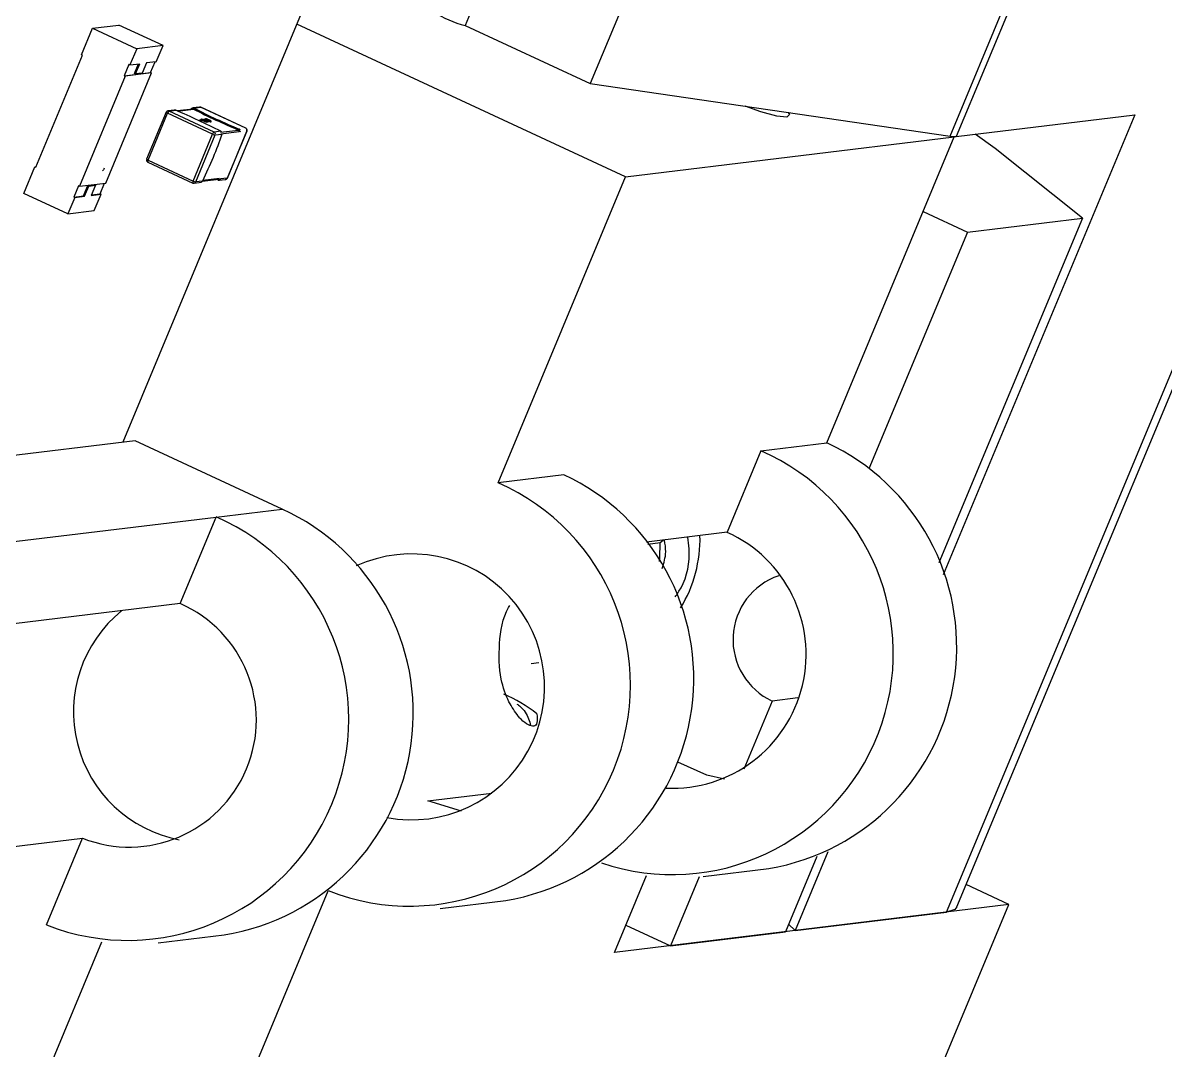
# Model space of a CAD drawing. Header units: millimetres. Extents: x -294 to 2792, y 5 to 1659.
# Drawn here: x 394.951 to 396.996, y 556.957 to 558.796 of the extents above; entities that cross this region are included whole.
import ezdxf

# ---------------------------------------------------------------- set-up
doc = ezdxf.new("R2010")
doc.units = ezdxf.units.MM
doc.layers.get('0').update_dxf_attribs({"lineweight": 18})

msp = doc.modelspace()

# ---------------------------------------------------------------- linework, layer by layer
at = {"color": 7, "linetype": 'Continuous', "lineweight": 25}
for p, q in [((396.6045, 557.2038), (397.4404, 559.2114)), ((396.623, 557.213), (397.4589, 559.2206)), ((395.6093, 559.1965), (395.1299, 558.045)), ((396.8314, 559.0948), (396.6221, 558.5921)), ((395.8319, 559.0045), (395.743, 558.7911)), ((396.6108, 558.5927), (396.7628, 558.9578)), ((396.0557, 558.9006), (395.9668, 558.6871)), ((396.0296, 558.52), (395.4414, 558.7933)), ((395.0563, 558.7387), (395.076, 558.7862)), ((395.076, 558.7862), (395.1231, 558.7919)), ((395.076, 558.7862), (395.155, 558.7495)), ((395.202, 558.7552), (395.1231, 558.7919)), ((395.743, 558.7911), (395.9668, 558.6871)), ((395.202, 558.7552), (395.155, 558.7495)), ((395.1899, 558.726), (395.202, 558.7552)), ((394.9744, 558.5372), (395.058, 558.7379)), ((395.058, 558.7379), (395.0563, 558.7387)), ((395.155, 558.7495), (395.1428, 558.7203)), ((395.141, 558.7211), (395.1327, 558.7011)), ((395.1428, 558.7203), (395.141, 558.7211)), ((395.1428, 558.7203), (395.1605, 558.7225)), ((395.1511, 558.705), (395.1582, 558.7222)), ((395.1529, 558.7042), (395.1605, 558.7225)), ((395.1722, 558.7239), (395.1646, 558.7056)), ((395.1899, 558.726), (395.1722, 558.7239)), ((395.1798, 558.7068), (395.1877, 558.7258)), ((395.1344, 558.7002), (395.0524, 558.5031)), ((395.0994, 558.5089), (395.1815, 558.706)), ((395.1327, 558.7011), (395.1798, 558.7068)), ((395.1327, 558.7011), (395.1344, 558.7002)), ((395.1815, 558.706), (395.1344, 558.7002)), ((395.1529, 558.7042), (395.1511, 558.705)), ((395.1646, 558.7056), (395.1529, 558.7042)), ((395.1815, 558.706), (395.1798, 558.7068)), ((395.9668, 558.6871), (396.6108, 558.5927)), ((395.2076, 558.6356), (395.1727, 558.5517)), ((395.1752, 558.55), (395.2102, 558.6339)), ((395.2908, 558.5965), (395.2102, 558.6339)), ((395.2227, 558.6395), (395.2109, 558.638)), ((395.2129, 558.6377), (395.2248, 558.6392)), ((395.2935, 558.6003), (395.2129, 558.6377)), ((395.2557, 558.6415), (395.2275, 558.6381)), ((395.228, 558.6378), (395.2566, 558.6413)), ((395.2553, 558.6414), (395.255, 558.6422)), ((395.2673, 558.6449), (395.2555, 558.6435)), ((395.2574, 558.6431), (395.2693, 558.6446)), ((395.35, 558.6071), (395.2693, 558.6446)), ((395.2693, 558.6446), (395.2695, 558.6446)), ((395.3502, 558.6071), (395.2695, 558.6446)), ((396.2497, 558.6456), (396.2492, 558.6445)), ((396.9417, 558.631), (396.5988, 557.8074)), ((396.6221, 558.5921), (396.9417, 558.631)), ((395.2681, 558.6223), (395.268, 558.6221)), ((395.272, 558.6205), (395.268, 558.6221)), ((395.2681, 558.6223), (395.2721, 558.6206)), ((395.2682, 558.6223), (395.2681, 558.6223)), ((395.2693, 558.6218), (395.2682, 558.6223)), ((395.269, 558.6224), (395.2689, 558.6222)), ((395.2698, 558.6217), (395.2689, 558.6222)), ((395.269, 558.6224), (395.2698, 558.6219)), ((395.2692, 558.6224), (395.269, 558.6224)), ((395.2723, 558.6207), (395.2692, 558.6224)), ((395.2698, 558.6219), (395.2693, 558.6218)), ((395.2699, 558.6225), (395.2698, 558.6223)), ((395.2698, 558.622), (395.2699, 558.6222)), ((395.2702, 558.6217), (395.2698, 558.6217)), ((395.2698, 558.6217), (395.2715, 558.621)), ((395.2702, 558.6225), (395.2699, 558.6225)), ((395.2701, 558.6215), (395.2702, 558.6217)), ((395.2738, 558.6208), (395.2702, 558.6225)), ((395.2702, 558.6221), (395.2704, 558.6221)), ((395.2715, 558.621), (395.2702, 558.6217)), ((395.2703, 558.6221), (395.2703, 558.6223)), ((395.2703, 558.6223), (395.2705, 558.6223)), ((395.2712, 558.6216), (395.2703, 558.6221)), ((395.2705, 558.6225), (395.2704, 558.6223)), ((395.2708, 558.6221), (395.2704, 558.6223)), ((395.2704, 558.6221), (395.2705, 558.6223)), ((395.2704, 558.6221), (395.2731, 558.6208)), ((395.2711, 558.6226), (395.2705, 558.6225)), ((395.2705, 558.6225), (395.2709, 558.6223)), ((395.2705, 558.6223), (395.2732, 558.621)), ((395.2708, 558.6232), (395.2707, 558.6231)), ((395.2709, 558.6232), (395.2708, 558.6232)), ((395.2709, 558.6223), (395.2708, 558.6221)), ((395.2713, 558.6222), (395.2708, 558.6221)), ((395.2713, 558.6231), (395.2709, 558.6232)), ((395.2709, 558.6223), (395.2714, 558.6224)), ((395.2711, 558.6215), (395.271, 558.6214)), ((395.2712, 558.6229), (395.2711, 558.6229)), ((395.2747, 558.6209), (395.2711, 558.6226)), ((395.2714, 558.6229), (395.2712, 558.6231)), ((395.2712, 558.6231), (395.2713, 558.6231)), ((395.2713, 558.6231), (395.2712, 558.6229)), ((395.2713, 558.6228), (395.2712, 558.6226)), ((395.2737, 558.6212), (395.2712, 558.6226)), ((395.2723, 558.6211), (395.2712, 558.6216)), ((395.2713, 558.6228), (395.2738, 558.6214)), ((395.2713, 558.6222), (395.2714, 558.6224)), ((395.2725, 558.6216), (395.2713, 558.6222)), ((395.2718, 558.6227), (395.2714, 558.6229)), ((395.2714, 558.6224), (395.2726, 558.6218)), ((395.2714, 558.6208), (395.2715, 558.621)), ((395.2714, 558.6208), (395.2716, 558.6207)), ((395.2715, 558.621), (395.2717, 558.6209)), ((395.2717, 558.6209), (395.2715, 558.621)), ((395.2747, 558.6215), (395.2718, 558.6227)), ((395.2723, 558.6222), (395.272, 558.6223)), ((395.2721, 558.6218), (395.272, 558.6216)), ((395.2725, 558.6214), (395.272, 558.6216)), ((395.2721, 558.6206), (395.272, 558.6205)), ((395.2722, 558.6205), (395.272, 558.6205)), ((395.2721, 558.6225), (395.2724, 558.6224)), ((395.2721, 558.6225), (395.2723, 558.6224)), ((395.2721, 558.6218), (395.2725, 558.6216)), ((395.2726, 558.6218), (395.2721, 558.6218)), ((395.2721, 558.6206), (395.2723, 558.6207)), ((395.2722, 558.6205), (395.2723, 558.6207)), ((395.274, 558.6214), (395.2723, 558.6224)), ((395.2724, 558.6224), (395.2723, 558.6222)), ((395.2744, 558.6213), (395.2723, 558.6222)), ((395.2723, 558.6209), (395.273, 558.6208)), ((395.2725, 558.6228), (395.2724, 558.6227)), ((395.2725, 558.6228), (395.2724, 558.6226)), ((395.2724, 558.6227), (395.2729, 558.6224)), ((395.2724, 558.6224), (395.2745, 558.6215)), ((395.2729, 558.6227), (395.2725, 558.6228)), ((395.2725, 558.6216), (395.273, 558.6216)), ((395.2725, 558.6216), (395.2725, 558.6214)), ((395.2729, 558.6215), (395.2725, 558.6214)), ((395.2728, 558.6226), (395.2733, 558.6225)), ((395.2728, 558.6226), (395.2728, 558.6224)), ((395.2733, 558.6223), (395.2728, 558.6224)), ((395.2733, 558.622), (395.2728, 558.6222)), ((395.273, 558.6228), (395.2729, 558.6226)), ((395.2733, 558.6225), (395.2729, 558.6227)), ((395.2746, 558.6219), (395.2729, 558.6226)), ((395.2729, 558.6224), (395.2734, 558.6222)), ((395.273, 558.6216), (395.2729, 558.6215)), ((395.274, 558.6209), (395.2729, 558.6215)), ((395.2731, 558.6228), (395.273, 558.6228)), ((395.273, 558.6216), (395.2741, 558.6211)), ((395.2732, 558.621), (395.273, 558.621)), ((395.2735, 558.6224), (395.2733, 558.6227)), ((395.2733, 558.6225), (395.2733, 558.6223)), ((395.2737, 558.6222), (395.2733, 558.6223)), ((395.2734, 558.6222), (395.2733, 558.622)), ((395.2738, 558.6219), (395.2733, 558.622)), ((395.2738, 558.6228), (395.2734, 558.6229)), ((395.2734, 558.6226), (395.2746, 558.622)), ((395.2734, 558.6222), (395.2739, 558.6221)), ((395.2734, 558.6208), (395.2738, 558.6208)), ((395.2737, 558.6207), (395.2734, 558.6206)), ((395.2736, 558.6225), (395.2738, 558.6225)), ((395.2736, 558.6211), (395.274, 558.6209)), ((395.2741, 558.6211), (395.2736, 558.6211)), ((395.2736, 558.6211), (395.2736, 558.6209)), ((395.274, 558.6207), (395.2736, 558.6209)), ((395.2737, 558.6227), (395.2739, 558.6227)), ((395.2737, 558.6226), (395.2737, 558.6227)), ((395.2742, 558.6223), (395.2737, 558.6226)), ((395.2742, 558.6221), (395.2737, 558.6222)), ((395.2738, 558.6214), (395.2737, 558.6212)), ((395.2739, 558.6213), (395.2737, 558.6212)), ((395.2738, 558.6208), (395.2737, 558.6207)), ((395.2745, 558.623), (395.2738, 558.6229)), ((395.2738, 558.6229), (395.2742, 558.6227)), ((395.2738, 558.6229), (395.2738, 558.6227)), ((395.2744, 558.6226), (395.2738, 558.6228)), ((395.2742, 558.6225), (395.2738, 558.6227)), ((395.2739, 558.6227), (395.2738, 558.6225)), ((395.2739, 558.6221), (395.2738, 558.6219)), ((395.2742, 558.6218), (395.2738, 558.6219)), ((395.2738, 558.6214), (395.274, 558.6214)), ((395.2739, 558.6221), (395.2743, 558.622)), ((395.274, 558.6214), (395.2739, 558.6213)), ((395.274, 558.6209), (395.2747, 558.6209)), ((395.274, 558.6209), (395.274, 558.6207)), ((395.2746, 558.6208), (395.274, 558.6207)), ((395.2742, 558.6227), (395.2747, 558.6228)), ((395.2742, 558.6227), (395.2742, 558.6225)), ((395.2747, 558.6226), (395.2742, 558.6225)), ((395.2742, 558.6223), (395.2743, 558.6225)), ((395.2744, 558.6222), (395.2742, 558.6223)), ((395.2746, 558.6219), (395.2742, 558.6221)), ((395.2743, 558.622), (395.2742, 558.6218)), ((395.2743, 558.6218), (395.2742, 558.6216)), ((395.2747, 558.6214), (395.2742, 558.6216)), ((395.2743, 558.6218), (395.2747, 558.6216)), ((395.2747, 558.6217), (395.2743, 558.6218)), ((395.2745, 558.6223), (395.2744, 558.6222)), ((395.2745, 558.6219), (395.2744, 558.6217)), ((395.2745, 558.6215), (395.2744, 558.6213)), ((395.2746, 558.6213), (395.2744, 558.6213)), ((395.2781, 558.6213), (395.2745, 558.623)), ((395.2745, 558.6224), (395.2745, 558.6223)), ((395.2745, 558.6224), (395.2745, 558.6222)), ((395.2745, 558.6223), (395.2745, 558.6221)), ((395.2745, 558.6215), (395.2747, 558.6215)), ((395.2746, 558.622), (395.2746, 558.6219)), ((395.2751, 558.6216), (395.2746, 558.6219)), ((395.2747, 558.6218), (395.2746, 558.6216)), ((395.2747, 558.6217), (395.2746, 558.6215)), ((395.2747, 558.6215), (395.2746, 558.6213)), ((395.2747, 558.6209), (395.2746, 558.6208)), ((395.2747, 558.6228), (395.2759, 558.6222)), ((395.2747, 558.6226), (395.2747, 558.6228)), ((395.2759, 558.622), (395.2747, 558.6226)), ((395.2748, 558.622), (395.2747, 558.6219)), ((395.2747, 558.6218), (395.2747, 558.6217)), ((395.2747, 558.6216), (395.275, 558.6215)), ((395.2747, 558.6216), (395.2747, 558.6214)), ((395.275, 558.6213), (395.2747, 558.6214)), ((395.2748, 558.6221), (395.2749, 558.6221)), ((395.2749, 558.6221), (395.2748, 558.622)), ((395.275, 558.6215), (395.2751, 558.6216)), ((395.275, 558.6215), (395.275, 558.6213)), ((395.275, 558.6215), (395.275, 558.6213)), ((395.2752, 558.6198), (395.2752, 558.6196)), ((395.2752, 558.6198), (395.2793, 558.6182)), ((395.2754, 558.6198), (395.2752, 558.6198)), ((395.2792, 558.618), (395.2752, 558.6196)), ((395.2755, 558.6221), (395.2754, 558.622)), ((395.2758, 558.6218), (395.2754, 558.622)), ((395.2765, 558.6194), (395.2754, 558.6198)), ((395.2759, 558.6222), (395.2755, 558.6221)), ((395.2755, 558.6221), (395.2759, 558.622)), ((395.2755, 558.6216), (395.2755, 558.6218)), ((395.2759, 558.622), (395.2758, 558.6218)), ((395.2763, 558.6218), (395.2758, 558.6218)), ((395.2759, 558.6216), (395.2758, 558.6214)), ((395.2759, 558.622), (395.2764, 558.622)), ((395.2759, 558.6216), (395.276, 558.6218)), ((395.2762, 558.6199), (395.2761, 558.6197)), ((395.2769, 558.6192), (395.2761, 558.6197)), ((395.2762, 558.6199), (395.277, 558.6194)), ((395.2763, 558.6199), (395.2762, 558.6199)), ((395.2764, 558.622), (395.2763, 558.6218)), ((395.2774, 558.6213), (395.2763, 558.6218)), ((395.2794, 558.6182), (395.2763, 558.6199)), ((395.2764, 558.622), (395.2775, 558.6215)), ((395.2766, 558.6232), (395.2765, 558.623)), ((395.277, 558.6194), (395.2765, 558.6194)), ((395.2771, 558.6233), (395.2766, 558.6232)), ((395.2769, 558.6226), (395.2769, 558.6224)), ((395.277, 558.6214), (395.2769, 558.6212)), ((395.2774, 558.6211), (395.2769, 558.6212)), ((395.2775, 558.6215), (395.277, 558.6214)), ((395.277, 558.6214), (395.2774, 558.6212)), ((395.2771, 558.62), (395.277, 558.6198)), ((395.277, 558.6195), (395.2771, 558.6197)), ((395.2774, 558.6192), (395.277, 558.6192)), ((395.277, 558.6192), (395.2786, 558.6185)), ((395.2774, 558.62), (395.2771, 558.62)), ((395.2773, 558.6191), (395.2774, 558.6192)), ((395.2775, 558.6243), (395.2774, 558.6241)), ((395.2774, 558.6212), (395.2781, 558.6213)), ((395.2774, 558.6212), (395.2774, 558.6211)), ((395.278, 558.6211), (395.2774, 558.6211)), ((395.281, 558.6184), (395.2774, 558.62)), ((395.2774, 558.6196), (395.2776, 558.6196)), ((395.2787, 558.6185), (395.2774, 558.6192)), ((395.2775, 558.6198), (395.2777, 558.6198)), ((395.2775, 558.6196), (395.2775, 558.6198)), ((395.2784, 558.6191), (395.2775, 558.6196)), ((395.2776, 558.6201), (395.278, 558.6199)), ((395.2783, 558.6201), (395.2776, 558.6201)), ((395.2776, 558.6201), (395.2776, 558.6199)), ((395.278, 558.6197), (395.2776, 558.6199)), ((395.2776, 558.6196), (395.2777, 558.6198)), ((395.2776, 558.6196), (395.2803, 558.6184)), ((395.2777, 558.6198), (395.2804, 558.6185)), ((395.2781, 558.6213), (395.278, 558.6211)), ((395.278, 558.6199), (395.2785, 558.6199)), ((395.278, 558.6199), (395.278, 558.6197)), ((395.2785, 558.6197), (395.278, 558.6197)), ((395.2781, 558.6229), (395.2781, 558.6227)), ((395.2782, 558.6225), (395.2781, 558.6223)), ((395.2785, 558.6223), (395.2781, 558.6223)), ((395.2782, 558.6225), (395.2786, 558.6225)), ((395.2782, 558.6191), (395.2782, 558.6189)), ((395.2819, 558.6185), (395.2783, 558.6201)), ((395.2795, 558.6186), (395.2784, 558.6191)), ((395.2786, 558.6225), (395.2785, 558.6223)), ((395.2786, 558.6223), (395.2785, 558.6223)), ((395.2785, 558.6199), (395.2797, 558.6194)), ((395.2785, 558.6197), (395.2785, 558.6199)), ((395.2797, 558.6192), (395.2785, 558.6197)), ((395.2786, 558.6225), (395.2787, 558.6225)), ((395.2787, 558.6225), (395.2786, 558.6223)), ((395.2787, 558.6201), (395.2786, 558.6199)), ((395.279, 558.6197), (395.2786, 558.6199)), ((395.2786, 558.6185), (395.2789, 558.6184)), ((395.2786, 558.6183), (395.2787, 558.6185)), ((395.2786, 558.6183), (395.2788, 558.6182)), ((395.2788, 558.6202), (395.2787, 558.6201)), ((395.2787, 558.6201), (395.2791, 558.6199)), ((395.2789, 558.6184), (395.2787, 558.6185)), ((395.2797, 558.62), (395.2788, 558.6202)), ((395.279, 558.6235), (395.2789, 558.6234)), ((395.279, 558.6212), (395.279, 558.6214)), ((395.279, 558.6197), (395.2791, 558.6199)), ((395.2791, 558.6198), (395.279, 558.6197)), ((395.2791, 558.623), (395.2794, 558.6229)), ((395.2791, 558.623), (395.2791, 558.6228)), ((395.2793, 558.6227), (395.2791, 558.6228)), ((395.2791, 558.6199), (395.2792, 558.62)), ((395.2792, 558.62), (395.2799, 558.6199)), ((395.2793, 558.6193), (395.2792, 558.6191)), ((395.2796, 558.6189), (395.2792, 558.6191)), ((395.2793, 558.6182), (395.2792, 558.618)), ((395.2794, 558.618), (395.2792, 558.618)), ((395.2794, 558.6229), (395.2793, 558.6227)), ((395.28, 558.6217), (395.2793, 558.6227)), ((395.2797, 558.6194), (395.2793, 558.6193)), ((395.2793, 558.6193), (395.2797, 558.6191)), ((395.2793, 558.6182), (395.2794, 558.6182)), ((395.2794, 558.6229), (395.28, 558.6219)), ((395.2795, 558.6203), (395.2794, 558.6201)), ((395.2798, 558.6199), (395.2794, 558.6201)), ((395.2794, 558.6185), (395.2801, 558.6183)), ((395.2794, 558.618), (395.2794, 558.6182)), ((395.2795, 558.6203), (395.2799, 558.6201)), ((395.2801, 558.6203), (395.2795, 558.6203)), ((395.2797, 558.6191), (395.2796, 558.6189)), ((395.2801, 558.619), (395.2796, 558.6189)), ((395.2812, 558.6195), (395.2797, 558.62)), ((395.2797, 558.6191), (395.2801, 558.6192)), ((395.2799, 558.6201), (395.2798, 558.6199)), ((395.2803, 558.6199), (395.2798, 558.6199)), ((395.2799, 558.6201), (395.2804, 558.6201)), ((395.2799, 558.6199), (395.281, 558.6194)), ((395.28, 558.6229), (395.2803, 558.6229)), ((395.28, 558.6219), (395.2817, 558.6213)), ((395.28, 558.6219), (395.28, 558.6217)), ((395.2816, 558.6211), (395.28, 558.6217)), ((395.2837, 558.6187), (395.2801, 558.6203)), ((395.2801, 558.6192), (395.2813, 558.6186)), ((395.2801, 558.6192), (395.2801, 558.619)), ((395.2812, 558.6185), (395.2801, 558.619)), ((395.2804, 558.6185), (395.2802, 558.6185)), ((395.2803, 558.6199), (395.2804, 558.6201)), ((395.2835, 558.6185), (395.2803, 558.6199)), ((395.2804, 558.6201), (395.2835, 558.6187)), ((395.2809, 558.6182), (395.2805, 558.6182)), ((395.2806, 558.6183), (395.281, 558.6184)), ((395.2808, 558.6186), (395.2807, 558.6184)), ((395.2811, 558.6182), (395.2807, 558.6184)), ((395.2808, 558.6186), (395.2812, 558.6184)), ((395.2813, 558.6186), (395.2808, 558.6186)), ((395.2809, 558.6224), (395.281, 558.6226)), ((395.281, 558.6184), (395.2809, 558.6182)), ((395.2817, 558.6213), (395.281, 558.6222)), ((395.281, 558.6194), (395.282, 558.6189)), ((395.2812, 558.6184), (395.2811, 558.6182)), ((395.2818, 558.6183), (395.2811, 558.6182)), ((395.2812, 558.6184), (395.2819, 558.6185)), ((395.2815, 558.6188), (395.282, 558.6185)), ((395.282, 558.6187), (395.2815, 558.6188)), ((395.2815, 558.6188), (395.2815, 558.6186)), ((395.2819, 558.6184), (395.2815, 558.6186)), ((395.2817, 558.6213), (395.2816, 558.6211)), ((395.2819, 558.6185), (395.2818, 558.6183)), ((395.282, 558.6185), (395.2819, 558.6184)), ((395.2824, 558.6183), (395.2819, 558.6184)), ((395.282, 558.6189), (395.282, 558.6187)), ((395.282, 558.6185), (395.2824, 558.6185)), ((395.2823, 558.6207), (395.2822, 558.6207)), ((395.2824, 558.6188), (395.2823, 558.6186)), ((395.2824, 558.6185), (395.2824, 558.6183)), ((395.2826, 558.6219), (395.2825, 558.6217)), ((395.2832, 558.62), (395.2831, 558.6198)), ((395.2835, 558.6187), (395.2837, 558.6187)), ((395.2835, 558.6187), (395.2835, 558.6185)), ((395.2836, 558.6185), (395.2835, 558.6185)), ((395.2837, 558.6187), (395.2836, 558.6185)), ((395.2846, 558.6217), (395.2845, 558.6215)), ((395.2862, 558.6205), (395.2854, 558.6206)), ((395.2856, 558.6189), (395.2857, 558.6191)), ((395.2866, 558.6193), (395.2866, 558.6191)), ((395.2877, 558.6196), (395.2874, 558.6196)), ((395.2875, 558.6197), (395.2877, 558.6197)), ((395.2882, 558.6192), (395.2875, 558.6197)), ((395.2877, 558.6197), (395.2877, 558.6196)), ((395.2882, 558.6186), (395.2881, 558.6184)), ((395.2559, 558.5125), (395.2908, 558.5965)), ((395.2606, 558.511), (395.2955, 558.595)), ((395.3055, 558.6017), (395.2935, 558.6003)), ((395.2955, 558.595), (395.3075, 558.5964)), ((395.3047, 558.5999), (395.3373, 558.6038)), ((395.3057, 558.5972), (395.3383, 558.6012)), ((395.352, 558.6018), (395.3171, 558.5179)), ((395.3172, 558.518), (395.3522, 558.6019)), ((395.3384, 558.6027), (395.3392, 558.603)), ((395.3401, 558.6004), (395.3405, 558.6024)), ((395.35, 558.6071), (395.3502, 558.6071)), ((396.0296, 558.52), (396.6181, 558.5916)), ((396.3901, 558.044), (396.6181, 558.5916)), ((396.6181, 558.5916), (396.6172, 558.592)), ((395.1752, 558.55), (395.2559, 558.5125)), ((394.9529, 558.4905), (394.9727, 558.538)), ((394.9727, 558.538), (394.9749, 558.5382)), ((394.9727, 558.538), (394.9744, 558.5372)), ((395.0967, 558.5358), (395.0962, 558.5336)), ((395.1747, 558.5465), (395.2554, 558.509)), ((395.0524, 558.5031), (395.0994, 558.5089)), ((395.0893, 558.4896), (395.0972, 558.5086)), ((395.2576, 558.5087), (395.2709, 558.5103)), ((395.2725, 558.5125), (395.2606, 558.511)), ((395.2725, 558.5125), (395.3022, 558.5161)), ((395.3034, 558.5172), (395.273, 558.5136)), ((395.3022, 558.5141), (395.314, 558.5155)), ((395.3027, 558.5154), (395.3024, 558.5162)), ((395.3171, 558.5179), (395.3051, 558.5164)), ((395.8017, 557.9725), (396.0296, 558.52)), ((395.0319, 558.4538), (394.9529, 558.4905)), ((395.0506, 558.5039), (395.0423, 558.4839)), ((395.0524, 558.5031), (395.0506, 558.5039)), ((395.0599, 558.486), (395.0675, 558.5043)), ((395.0617, 558.4852), (395.0693, 558.5035)), ((395.0675, 558.5043), (395.0793, 558.5057)), ((395.0693, 558.5035), (395.0675, 558.5043)), ((395.0693, 558.5035), (395.081, 558.5049)), ((395.081, 558.5049), (395.0734, 558.4866)), ((395.0734, 558.4866), (395.0911, 558.4888)), ((395.0739, 558.4877), (395.0893, 558.4896)), ((395.0789, 558.4596), (395.0911, 558.4888)), ((395.081, 558.5049), (395.0793, 558.5057)), ((395.0911, 558.4888), (395.0893, 558.4896)), ((395.044, 558.4831), (395.0319, 558.4538)), ((395.0423, 558.4839), (395.0599, 558.486)), ((395.0423, 558.4839), (395.044, 558.4831)), ((395.044, 558.4831), (395.0617, 558.4852)), ((395.0599, 558.486), (395.0617, 558.4852)), ((395.0319, 558.4538), (395.0789, 558.4596)), ((396.5625, 558.4582), (396.6421, 558.4212)), ((396.848, 558.4463), (396.591, 557.8288)), ((396.6421, 558.4212), (396.848, 558.4463)), ((396.6421, 558.4212), (396.4657, 557.9976)), ((395.1519, 558.0477), (394.5517, 557.9746)), ((395.415, 557.9254), (395.1519, 558.0477)), ((396.2724, 558.0297), (396.3901, 558.044)), ((396.2724, 558.0297), (396.2116, 557.8837)), ((395.9194, 557.9868), (395.8017, 557.9725)), ((395.2973, 557.9111), (395.415, 557.9254)), ((394.3559, 557.7966), (395.2973, 557.9111)), ((395.2327, 557.756), (395.2973, 557.9111)), ((396.2116, 557.8837), (396.0673, 557.8662)), ((396.0698, 557.8628), (396.0919, 557.8655)), ((396.0919, 557.8655), (396.0971, 557.8698)), ((395.2327, 557.756), (394.5096, 557.668)), ((395.8611, 557.6488), (395.8749, 557.6505)), ((396.3383, 557.5873), (396.2926, 557.5817)), ((396.2926, 557.5817), (396.2418, 557.4598)), ((395.6762, 557.4028), (395.7907, 557.4167)), ((395.7365, 557.3845), (395.6762, 557.4028)), ((394.5574, 557.2753), (395.058, 557.3362)), ((394.9934, 557.1811), (395.058, 557.3362)), ((396.3721, 557.3031), (396.3161, 557.1687)), ((396.3923, 557.3115), (396.3338, 557.1709)), ((396.1687, 557.2676), (396.2864, 557.282)), ((396.0101, 557.1315), (396.0676, 557.2694)), ((396.1615, 557.2668), (396.1102, 557.1437)), ((395.1178, 556.3299), (395.4976, 557.2421)), ((396.7162, 557.2174), (396.6396, 557.253)), ((395.698, 557.2104), (395.8157, 557.2247)), ((396.7162, 557.2174), (396.0101, 557.1315)), ((396.3338, 557.1709), (396.6045, 557.2038)), ((396.4123, 556.4873), (396.7162, 557.2174)), ((396.0306, 557.1806), (396.1102, 557.1437)), ((396.3217, 557.182), (396.3338, 557.1709)), ((395.1936, 557.149), (395.3113, 557.1633)), ((396.1102, 557.1437), (396.3161, 557.1687)), ((394.7311, 556.2828), (395.0925, 557.1508))]:
    msp.add_line(p, q, dxfattribs=at)
for points in [[(395.2077, 558.6354), (395.2077, 558.6355), (395.2076, 558.6356)], [(395.2104, 558.638), (395.2107, 558.638), (395.2109, 558.638)], [(396.3211, 558.6352), (396.3233, 558.6316), (396.3188, 558.6271), (396.3008, 558.6289), (396.2723, 558.6365), (396.2439, 558.6465)], [(395.3522, 558.6019), (395.3522, 558.6019), (395.352, 558.6018)], [(396.848, 558.4463), (396.6919, 558.5709), (396.6557, 558.5962)], [(395.1727, 558.5517), (395.1727, 558.5516), (395.1728, 558.5515)], [(395.258, 558.5088), (395.2578, 558.5087), (395.2576, 558.5087)], [(395.3171, 558.5179), (395.3172, 558.5179), (395.3172, 558.518)], [(396.0905, 557.8316), (396.0911, 557.8375), (396.0919, 557.8655)], [(396.2073, 557.4417), (396.1756, 557.449), (396.1236, 557.4725)], [(396.623, 557.213), (396.6194, 557.2086), (396.6045, 557.2038)]]:
    msp.add_lwpolyline(points, dxfattribs=at)
for centre, radius, start, end in [((395.7837, 558.9609), 0.1746, 215.978, 256.5364), ((395.2129, 558.6412), 0.0078, 228.0452, 249.3184), ((395.2169, 558.632), 0.00703, 125.2564, 163.9279), ((395.2113, 558.6344), 0.00369, 64.9539, 96.8633), ((394.7698, 557.5541), 1.1766, 62.9178, 67.251), ((395.7923, 559.6889), 1.1766, 242.9178, 247.251), ((395.793, 559.6907), 1.1766, 242.9178, 247.251), ((395.2678, 558.6413), 0.00369, 64.9539, 96.8633), ((395.2976, 558.5945), 0.00703, 125.2564, 163.9279), ((395.2973, 558.6087), 0.0138, 242.17, 262.6247), ((395.2918, 558.5966), 0.0041, 337.1739, 64.0947), ((395.3482, 558.6034), 0.0041, 337.1739, 64.0947), ((396.6187, 558.6376), 0.0456, 259.9872, 274.286), ((395.178, 558.5573), 0.00782, 228.0907, 249.3023), ((395.1808, 558.5471), 0.00633, 152.5348, 182.424), ((395.1749, 558.5469), 0.000412, 188.3381, 239.6973), ((395.2615, 558.5096), 0.00632, 152.518, 182.4832), ((395.2556, 558.5094), 0.000411, 188.5998, 239.7301), ((395.2624, 558.5247), 0.0138, 242.17, 262.6247), ((395.257, 558.5124), 0.00381, 284.0593, 337.9816), ((395.3136, 558.5193), 0.00378, 277.3867, 338.0927), ((396.2202, 557.6791), 0.4026, 279.4668, 65.0389), ((396.1132, 557.6671), 0.3961, 251.3664, 66.2969), ((395.7495, 557.6218), 0.4026, 279.4668, 65.0389), ((395.6432, 557.6101), 0.3955, 248.4117, 66.3797), ((395.2484, 557.56), 0.4016, 279.0193, 65.4864), ((395.1389, 557.5488), 0.3955, 248.4117, 66.3797), ((396.1135, 557.6651), 0.2396, 267.3964, 65.8298), ((395.9273, 557.8716), 0.236, 328.5282, 1.508), ((395.647, 557.6071), 0.238, 259.287, 114.5836), ((396.3433, 557.6916), 0.121, 108.8556, 245.2046), ((395.1416, 557.5477), 0.2274, 248.4117, 66.3797), ((395.2748, 557.5623), 0.2331, 129.0899, 259.1403), ((395.719, 557.3685), 0.2436, 51.3015, 67.6092)]:
    msp.add_arc(centre, radius, start, end, dxfattribs=at)
for points, knots in [([(395.2104, 558.638), (395.2101, 558.6379), (395.2095, 558.6377), (395.2086, 558.6371), (395.208, 558.6363), (395.2078, 558.6357), (395.2077, 558.6354)], [0, 0, 0, 0, 0.001018926, 0.002025182, 0.003006454, 0.003951154, 0.003951154, 0.003951154, 0.003951154]), ([(395.2248, 558.6392), (395.2244, 558.6393), (395.2235, 558.6396), (395.2224, 558.6395), (395.2218, 558.6393), (395.2217, 558.6393)], [0, 0, 0, 0, 0.001429894, 0.002860274, 0.003201353, 0.003201353, 0.003201353, 0.003201353]), ([(395.2524, 558.6411), (395.2526, 558.6415), (395.2531, 558.6423), (395.254, 558.643), (395.2545, 558.6432), (395.2546, 558.6432)], [0, 0, 0, 0, 0.001431106, 0.002862698, 0.003204066, 0.003204066, 0.003204066, 0.003204066]), ([(395.2547, 558.6433), (395.2551, 558.6434), (395.2559, 558.6436), (395.2568, 558.6434), (395.2573, 558.6432), (395.2574, 558.6431)], [0, 0, 0, 0, 0.001238931, 0.00248013, 0.002816876, 0.002816876, 0.002816876, 0.002816876]), ([(395.2566, 558.6413), (395.2564, 558.6414), (395.2561, 558.6415), (395.2558, 558.6415), (395.2557, 558.6415)], [0, 0, 0, 0, 0.0006309916, 0.0009772817, 0.0009772817, 0.0009772817, 0.0009772817]), ([(395.2695, 558.6445), (395.2694, 558.6446), (395.2689, 558.6449), (395.2681, 558.645), (395.2675, 558.6449), (395.2674, 558.6449)], [0, 0, 0, 0, 0.000396336, 0.001722791, 0.002262757, 0.002262757, 0.002262757, 0.002262757]), ([(395.2698, 558.622), (395.2698, 558.6221), (395.2696, 558.6222), (395.2698, 558.6223), (395.2698, 558.6223)], [0, 0, 0, 0, 0.0002425269, 0.00050303, 0.00050303, 0.00050303, 0.00050303]), ([(395.2699, 558.6225), (395.2698, 558.6224), (395.2697, 558.6224), (395.2698, 558.6222), (395.2699, 558.6222)], [0, 0, 0, 0, 0.0002605031, 0.00050303, 0.00050303, 0.00050303, 0.00050303]), ([(395.271, 558.6214), (395.2707, 558.6215), (395.2703, 558.6217), (395.27, 558.6219), (395.2698, 558.622)], [0, 0, 0, 0, 0.000675249, 0.001311262, 0.001311262, 0.001311262, 0.001311262]), ([(395.2699, 558.6222), (395.2701, 558.6221), (395.2703, 558.6219), (395.2708, 558.6217), (395.2711, 558.6215)], [0, 0, 0, 0, 0.000636013, 0.001311262, 0.001311262, 0.001311262, 0.001311262]), ([(395.2712, 558.6226), (395.2711, 558.6227), (395.2709, 558.6228), (395.2708, 558.6229), (395.2707, 558.623), (395.2707, 558.623), (395.2707, 558.6231)], [0, 0, 0, 0, 0.0002090147, 0.0003895971, 0.0005522824, 0.0007112062, 0.0007112062, 0.0007112062, 0.0007112062]), ([(395.2708, 558.6232), (395.2708, 558.6232), (395.2708, 558.6232), (395.2708, 558.6231), (395.271, 558.623), (395.2712, 558.6229), (395.2713, 558.6228)], [0, 0, 0, 0, 0.0001589237, 0.0003216091, 0.0005021915, 0.0007112062, 0.0007112062, 0.0007112062, 0.0007112062]), ([(395.2724, 558.6208), (395.2722, 558.6209), (395.2717, 558.621), (395.2712, 558.6212), (395.271, 558.6214)], [0, 0, 0, 0, 0.000758307, 0.001556024, 0.001556024, 0.001556024, 0.001556024]), ([(395.2711, 558.6215), (395.2713, 558.6214), (395.2718, 558.6212), (395.2723, 558.621), (395.2725, 558.621)], [0, 0, 0, 0, 0.000797717, 0.001556024, 0.001556024, 0.001556024, 0.001556024]), ([(395.273, 558.6224), (395.273, 558.6224), (395.2729, 558.6225), (395.2728, 558.6225), (395.2728, 558.6226), (395.2728, 558.6226), (395.2728, 558.6226)], [0, 0, 0, 0, 0.0000712251, 0.0001415887, 0.0002199023, 0.0003127407, 0.0003127407, 0.0003127407, 0.0003127407]), ([(395.2733, 558.6223), (395.2733, 558.6223), (395.2732, 558.6223), (395.2731, 558.6224), (395.2731, 558.6224), (395.273, 558.6224), (395.273, 558.6224)], [0, 0, 0, 0, 0.0000775937, 0.0001506072, 0.0002236205, 0.0003012136, 0.0003012136, 0.0003012136, 0.0003012136]), ([(395.2738, 558.6225), (395.2739, 558.6225), (395.2739, 558.6225), (395.274, 558.6224), (395.2741, 558.6224), (395.2742, 558.6223)], [0, 0, 0, 0, 0.0000677469, 0.000149857, 0.0003662131, 0.0003662131, 0.0003662131, 0.0003662131]), ([(395.2739, 558.6227), (395.2739, 558.6226), (395.274, 558.6226), (395.2741, 558.6226), (395.2742, 558.6226), (395.2743, 558.6225)], [0, 0, 0, 0, 0.0000677469, 0.000149857, 0.0003662131, 0.0003662131, 0.0003662131, 0.0003662131]), ([(395.2742, 558.6223), (395.2742, 558.6223), (395.2743, 558.6223), (395.2744, 558.6222), (395.2745, 558.6222), (395.2745, 558.6222)], [0, 0, 0, 0, 0.0001918859, 0.0002634526, 0.0003213822, 0.0003213822, 0.0003213822, 0.0003213822]), ([(395.2744, 558.6217), (395.2744, 558.6217), (395.2743, 558.6217), (395.2742, 558.6218), (395.2742, 558.6218), (395.2742, 558.6218)], [0, 0, 0, 0, 0.0001513598, 0.0002207373, 0.000290493, 0.000290493, 0.000290493, 0.000290493]), ([(395.2743, 558.6225), (395.2743, 558.6225), (395.2744, 558.6224), (395.2745, 558.6224), (395.2745, 558.6224), (395.2745, 558.6224)], [0, 0, 0, 0, 0.0001919779, 0.0002635238, 0.0003213811, 0.0003213811, 0.0003213811, 0.0003213811]), ([(395.2743, 558.622), (395.2743, 558.622), (395.2743, 558.622), (395.2744, 558.6219), (395.2745, 558.6219), (395.2745, 558.6219)], [0, 0, 0, 0, 0.0000697557, 0.0001391332, 0.000290493, 0.000290493, 0.000290493, 0.000290493]), ([(395.2749, 558.6221), (395.2749, 558.6222), (395.2749, 558.6222), (395.2749, 558.6223), (395.2747, 558.6224), (395.2745, 558.6225), (395.2744, 558.6226)], [0, 0, 0, 0, 0.0002083343, 0.0003880534, 0.0005590756, 0.0007441487, 0.0007441487, 0.0007441487, 0.0007441487]), ([(395.2745, 558.6219), (395.2745, 558.6219), (395.2746, 558.6218), (395.2747, 558.6218), (395.2747, 558.6218), (395.2747, 558.6218), (395.2747, 558.6218)], [0, 0, 0, 0, 0.0000591269, 0.0001155333, 0.0001730728, 0.000235389, 0.000235389, 0.000235389, 0.000235389]), ([(395.2746, 558.622), (395.2748, 558.622), (395.275, 558.6219), (395.2752, 558.6218), (395.2754, 558.6217), (395.2756, 558.6217), (395.2758, 558.6216), (395.2758, 558.6216), (395.2759, 558.6216)], [0, 0, 0, 0, 0.000371783, 0.00053413, 0.000687932, 0.000840132, 0.000997886, 0.001353498, 0.001353498, 0.001353498, 0.001353498]), ([(395.2758, 558.6214), (395.2758, 558.6214), (395.2757, 558.6214), (395.2755, 558.6215), (395.2753, 558.6215), (395.2752, 558.6216), (395.2749, 558.6217), (395.2747, 558.6218), (395.2746, 558.6219)], [0, 0, 0, 0, 0.000355612, 0.000513366, 0.000665566, 0.000819368, 0.000981715, 0.001353498, 0.001353498, 0.001353498, 0.001353498]), ([(395.2756, 558.6218), (395.2755, 558.6218), (395.2754, 558.6218), (395.2752, 558.6219), (395.275, 558.622), (395.2749, 558.622), (395.2748, 558.6221)], [0, 0, 0, 0, 0.0002108272, 0.0004032628, 0.0006069691, 0.0008474738, 0.0008474738, 0.0008474738, 0.0008474738]), ([(395.2769, 558.6224), (395.2767, 558.6225), (395.2763, 558.6228), (395.2765, 558.623), (395.2765, 558.623)], [0, 0, 0, 0, 0.0004771378, 0.000949418, 0.000949418, 0.000949418, 0.000949418]), ([(395.2766, 558.6232), (395.2765, 558.6231), (395.2764, 558.623), (395.2768, 558.6227), (395.2769, 558.6226)], [0, 0, 0, 0, 0.0004722802, 0.000949418, 0.000949418, 0.000949418, 0.000949418]), ([(395.2771, 558.62), (395.277, 558.62), (395.2769, 558.6199), (395.277, 558.6198), (395.2771, 558.6197)], [0, 0, 0, 0, 0.0002605031, 0.00050303, 0.00050303, 0.00050303, 0.00050303]), ([(395.277, 558.6195), (395.2769, 558.6196), (395.2768, 558.6197), (395.2769, 558.6198), (395.277, 558.6198)], [0, 0, 0, 0, 0.0002425269, 0.00050303, 0.00050303, 0.00050303, 0.00050303]), ([(395.2782, 558.6189), (395.2779, 558.619), (395.2774, 558.6192), (395.2772, 558.6194), (395.277, 558.6195)], [0, 0, 0, 0, 0.000675249, 0.001311262, 0.001311262, 0.001311262, 0.001311262]), ([(395.2781, 558.6229), (395.278, 558.623), (395.2778, 558.623), (395.2775, 558.6232), (395.2773, 558.6232), (395.2772, 558.6232), (395.2771, 558.6233)], [0, 0, 0, 0, 0.000288789, 0.000547785, 0.000806423, 0.00109425, 0.00109425, 0.00109425, 0.00109425]), ([(395.2771, 558.6197), (395.2772, 558.6196), (395.2775, 558.6194), (395.278, 558.6192), (395.2782, 558.6191)], [0, 0, 0, 0, 0.000636013, 0.001311262, 0.001311262, 0.001311262, 0.001311262]), ([(395.2775, 558.6243), (395.2774, 558.6242), (395.2773, 558.6242), (395.2774, 558.624), (395.2775, 558.6239), (395.2778, 558.6237), (395.2783, 558.6234), (395.2788, 558.6231), (395.2791, 558.623)], [0, 0, 0, 0, 0.000658173, 0.00094714, 0.001223101, 0.001499062, 0.001788028, 0.002446202, 0.002446202, 0.002446202, 0.002446202]), ([(395.2791, 558.6228), (395.2787, 558.623), (395.2782, 558.6232), (395.2777, 558.6235), (395.2775, 558.6237), (395.2773, 558.6238), (395.2772, 558.624), (395.2773, 558.624), (395.2774, 558.6241)], [0, 0, 0, 0, 0.000658173, 0.00094714, 0.001223101, 0.001499062, 0.001788028, 0.002446202, 0.002446202, 0.002446202, 0.002446202]), ([(395.28, 558.6235), (395.2797, 558.6237), (395.2792, 558.6239), (395.2784, 558.6241), (395.2778, 558.6242), (395.2776, 558.6243), (395.2775, 558.6243)], [0, 0, 0, 0, 0.000692024, 0.001323171, 0.001957983, 0.002659991, 0.002659991, 0.002659991, 0.002659991]), ([(395.2787, 558.6225), (395.2787, 558.6225), (395.2787, 558.6226), (395.2786, 558.6227), (395.2784, 558.6228), (395.2782, 558.6229), (395.2781, 558.6229)], [0, 0, 0, 0, 0.0001914587, 0.000361279, 0.0005310992, 0.000722558, 0.000722558, 0.000722558, 0.000722558]), ([(395.2795, 558.6215), (395.2793, 558.6216), (395.2788, 558.6219), (395.2783, 558.6222), (395.2781, 558.6224), (395.2782, 558.6225), (395.2782, 558.6225)], [0, 0, 0, 0, 0.000506222, 0.000942917, 0.001378113, 0.001880446, 0.001880446, 0.001880446, 0.001880446]), ([(395.2782, 558.6191), (395.2785, 558.619), (395.279, 558.6187), (395.2795, 558.6186), (395.2797, 558.6185)], [0, 0, 0, 0, 0.000797717, 0.001556024, 0.001556024, 0.001556024, 0.001556024]), ([(395.2796, 558.6183), (395.2794, 558.6184), (395.2789, 558.6186), (395.2784, 558.6188), (395.2782, 558.6189)], [0, 0, 0, 0, 0.000758307, 0.001556024, 0.001556024, 0.001556024, 0.001556024]), ([(395.2789, 558.6234), (395.279, 558.6234), (395.2791, 558.6234), (395.2794, 558.6233), (395.2798, 558.6231), (395.2801, 558.623), (395.2803, 558.6229)], [0, 0, 0, 0, 0.000373787, 0.000699387, 0.00102523, 0.001399651, 0.001399651, 0.001399651, 0.001399651]), ([(395.281, 558.6226), (395.281, 558.6226), (395.281, 558.6227), (395.2809, 558.6228), (395.2807, 558.6229), (395.2804, 558.6231), (395.2801, 558.6232), (395.2799, 558.6233), (395.2798, 558.6234), (395.2796, 558.6234), (395.2794, 558.6235), (395.2792, 558.6235), (395.2791, 558.6235), (395.279, 558.6235)], [0, 0, 0, 0, 0.00030171, 0.000567042, 0.000832673, 0.001135172, 0.001286434, 0.001422542, 0.001550228, 0.001677566, 0.001812694, 0.001962484, 0.002324164, 0.002324164, 0.002324164, 0.002324164]), ([(395.279, 558.6214), (395.2794, 558.6212), (395.2802, 558.6209), (395.2813, 558.6205), (395.2824, 558.6201), (395.2829, 558.62), (395.2832, 558.62)], [0, 0, 0, 0, 0.001150601, 0.002202314, 0.003261021, 0.004430705, 0.004430705, 0.004430705, 0.004430705]), ([(395.2831, 558.6198), (395.2829, 558.6199), (395.2823, 558.62), (395.2813, 558.6203), (395.2801, 558.6207), (395.2794, 558.6211), (395.279, 558.6212)], [0, 0, 0, 0, 0.001169684, 0.002228391, 0.003280104, 0.004430705, 0.004430705, 0.004430705, 0.004430705]), ([(395.2822, 558.6207), (395.2821, 558.6207), (395.2819, 558.6207), (395.2815, 558.6208), (395.2812, 558.6208), (395.2808, 558.621), (395.2803, 558.6212), (395.2798, 558.6214), (395.2795, 558.6215)], [0, 0, 0, 0, 0.000754697, 0.001085289, 0.001400699, 0.001716108, 0.0020467, 0.002801397, 0.002801397, 0.002801397, 0.002801397]), ([(395.2819, 558.6231), (395.2816, 558.6232), (395.2808, 558.6234), (395.2803, 558.6235), (395.28, 558.6235)], [0, 0, 0, 0, 0.000987035, 0.001974996, 0.001974996, 0.001974996, 0.001974996]), ([(395.2803, 558.6229), (395.2804, 558.6229), (395.2806, 558.6228), (395.2809, 558.6226), (395.281, 558.6225), (395.2809, 558.6225), (395.2809, 558.6224)], [0, 0, 0, 0, 0.0002512959, 0.0004699879, 0.0006885168, 0.000939387, 0.000939387, 0.000939387, 0.000939387]), ([(395.281, 558.6222), (395.2814, 558.6221), (395.282, 558.6219), (395.2824, 558.6219), (395.2826, 558.6219)], [0, 0, 0, 0, 0.000774455, 0.001557216, 0.001557216, 0.001557216, 0.001557216]), ([(395.2825, 558.6217), (395.2823, 558.6217), (395.282, 558.6217), (395.2813, 558.6219), (395.281, 558.622)], [0, 0, 0, 0, 0.000782761, 0.001557216, 0.001557216, 0.001557216, 0.001557216]), ([(395.2824, 558.6188), (395.2822, 558.6189), (395.2819, 558.6191), (395.2814, 558.6193), (395.2812, 558.6195)], [0, 0, 0, 0, 0.000662771, 0.00137926, 0.00137926, 0.00137926, 0.00137926]), ([(395.2845, 558.6215), (395.2842, 558.6217), (395.2837, 558.6219), (395.283, 558.6222), (395.2822, 558.6224), (395.2818, 558.6225), (395.2816, 558.6226)], [0, 0, 0, 0, 0.000779156, 0.001505072, 0.002237385, 0.003034298, 0.003034298, 0.003034298, 0.003034298]), ([(395.2817, 558.6228), (395.2819, 558.6227), (395.2823, 558.6226), (395.283, 558.6224), (395.2838, 558.6221), (395.2843, 558.6218), (395.2846, 558.6217)], [0, 0, 0, 0, 0.000796913, 0.001529226, 0.002255142, 0.003034298, 0.003034298, 0.003034298, 0.003034298]), ([(395.2826, 558.6219), (395.2826, 558.6219), (395.2827, 558.622), (395.2826, 558.6221), (395.2823, 558.6224), (395.2819, 558.6226), (395.2817, 558.6228)], [0, 0, 0, 0, 0.000397965, 0.000763226, 0.001130359, 0.001533459, 0.001533459, 0.001533459, 0.001533459]), ([(395.2866, 558.6193), (395.2864, 558.6193), (395.286, 558.6193), (395.285, 558.6196), (395.2837, 558.6201), (395.2828, 558.6205), (395.2823, 558.6207)], [0, 0, 0, 0, 0.001228726, 0.002304987, 0.003381332, 0.004610281, 0.004610281, 0.004610281, 0.004610281]), ([(395.2824, 558.6185), (395.2825, 558.6185), (395.2826, 558.6186), (395.2824, 558.6187), (395.2824, 558.6188)], [0, 0, 0, 0, 0.0002601255, 0.0005105258, 0.0005105258, 0.0005105258, 0.0005105258]), ([(395.2856, 558.6189), (395.2852, 558.619), (395.2844, 558.6193), (395.2836, 558.6196), (395.2831, 558.6198)], [0, 0, 0, 0, 0.001335436, 0.002621143, 0.002621143, 0.002621143, 0.002621143]), ([(395.2832, 558.62), (395.2836, 558.6198), (395.2845, 558.6195), (395.2853, 558.6192), (395.2857, 558.6191)], [0, 0, 0, 0, 0.001285707, 0.002621143, 0.002621143, 0.002621143, 0.002621143]), ([(395.2861, 558.6203), (395.2862, 558.6203), (395.2863, 558.6204), (395.2862, 558.6205), (395.2861, 558.6207), (395.2858, 558.6208), (395.2853, 558.6211), (395.2848, 558.6214), (395.2845, 558.6215)], [0, 0, 0, 0, 0.000658173, 0.00094714, 0.001223101, 0.001499062, 0.001788028, 0.002446202, 0.002446202, 0.002446202, 0.002446202]), ([(395.2846, 558.6217), (395.2849, 558.6216), (395.2854, 558.6213), (395.2859, 558.621), (395.2862, 558.6208), (395.2863, 558.6207), (395.2864, 558.6205), (395.2863, 558.6205), (395.2862, 558.6205)], [0, 0, 0, 0, 0.000658173, 0.00094714, 0.001223101, 0.001499062, 0.001788028, 0.002446202, 0.002446202, 0.002446202, 0.002446202]), ([(395.2875, 558.6204), (395.2872, 558.6206), (395.2866, 558.6211), (395.2856, 558.6216), (395.2851, 558.6218)], [0, 0, 0, 0, 0.00141988, 0.002845489, 0.002845489, 0.002845489, 0.002845489]), ([(395.2866, 558.6191), (395.2867, 558.6192), (395.2868, 558.6192), (395.2867, 558.6195), (395.2862, 558.6199), (395.2856, 558.6202), (395.2853, 558.6204)], [0, 0, 0, 0, 0.00058531, 0.001118264, 0.001650678, 0.002234509, 0.002234509, 0.002234509, 0.002234509]), ([(395.2854, 558.6206), (395.2857, 558.6204), (395.2862, 558.6201), (395.2868, 558.6197), (395.2869, 558.6194), (395.2867, 558.6194), (395.2866, 558.6193)], [0, 0, 0, 0, 0.000583831, 0.001116245, 0.001649199, 0.002234509, 0.002234509, 0.002234509, 0.002234509]), ([(395.2881, 558.6184), (395.2878, 558.6184), (395.2872, 558.6185), (395.2861, 558.6188), (395.2856, 558.6189)], [0, 0, 0, 0, 0.001266218, 0.002559858, 0.002559858, 0.002559858, 0.002559858]), ([(395.2857, 558.6191), (395.2862, 558.6189), (395.2873, 558.6186), (395.2879, 558.6186), (395.2882, 558.6186)], [0, 0, 0, 0, 0.001293641, 0.002559858, 0.002559858, 0.002559858, 0.002559858]), ([(395.2877, 558.6197), (395.2879, 558.6198), (395.2881, 558.6199), (395.2877, 558.6202), (395.2875, 558.6204)], [0, 0, 0, 0, 0.000588854, 0.001181661, 0.001181661, 0.001181661, 0.001181661]), ([(395.2882, 558.6186), (395.2883, 558.6187), (395.2886, 558.6187), (395.2883, 558.619), (395.2882, 558.6192)], [0, 0, 0, 0, 0.0004885093, 0.0009834679, 0.0009834679, 0.0009834679, 0.0009834679]), ([(395.3055, 558.6017), (395.3059, 558.6015), (395.3066, 558.601), (395.3071, 558.6001), (395.3073, 558.5996), (395.3073, 558.5995)], [0, 0, 0, 0, 0.001326116, 0.002652682, 0.002969007, 0.002969007, 0.002969007, 0.002969007]), ([(395.3373, 558.6038), (395.3375, 558.6037), (395.3379, 558.6035), (395.3383, 558.6031), (395.3384, 558.6028), (395.3384, 558.6027)], [0, 0, 0, 0, 0.00071513, 0.001430539, 0.001622325, 0.001622325, 0.001622325, 0.001622325]), ([(395.3403, 558.6035), (395.3401, 558.6039), (395.3396, 558.6047), (395.3387, 558.6054), (395.3382, 558.6056), (395.3381, 558.6057)], [0, 0, 0, 0, 0.001409871, 0.002822321, 0.003205529, 0.003205529, 0.003205529, 0.003205529]), ([(395.3383, 558.6012), (395.3384, 558.6013), (395.3385, 558.6016), (395.3385, 558.602), (395.3385, 558.6024), (395.3385, 558.6026), (395.3384, 558.6027)], [0, 0, 0, 0, 0.000397192, 0.000794383, 0.001191575, 0.001588533, 0.001588533, 0.001588533, 0.001588533]), ([(395.3525, 558.604), (395.3524, 558.6045), (395.3522, 558.6052), (395.3516, 558.6061), (395.351, 558.6067), (395.3504, 558.607), (395.3502, 558.6071)], [0, 0, 0, 0, 0.001563864, 0.002219305, 0.003304085, 0.004088515, 0.004088515, 0.004088515, 0.004088515]), ([(395.3522, 558.6019), (395.3522, 558.6021), (395.3524, 558.6025), (395.3525, 558.6032), (395.3525, 558.6037), (395.3525, 558.604)], [0, 0, 0, 0, 0.000387801, 0.001450872, 0.002077458, 0.002077458, 0.002077458, 0.002077458]), ([(395.1728, 558.5515), (395.1726, 558.551), (395.1724, 558.5502), (395.1726, 558.5488), (395.1733, 558.5475), (395.1741, 558.547), (395.1745, 558.5468)], [0, 0, 0, 0, 0.001387258, 0.00278363, 0.004188914, 0.005602907, 0.005602907, 0.005602907, 0.005602907]), ([(395.0962, 558.5336), (395.0959, 558.533), (395.0953, 558.5319), (395.0942, 558.5313), (395.0936, 558.531)], [0, 0, 0, 0, 0.001940573, 0.003804812, 0.003804812, 0.003804812, 0.003804812]), ([(395.2552, 558.5093), (395.2554, 558.5092), (395.2558, 558.5089), (395.2565, 558.5087), (395.2572, 558.5086), (395.2577, 558.5087), (395.258, 558.5088)], [0, 0, 0, 0, 0.000715349, 0.00144995, 0.00219769, 0.00295209, 0.00295209, 0.00295209, 0.00295209]), ([(395.3001, 558.5144), (395.3005, 558.5143), (395.3014, 558.514), (395.3025, 558.5141), (395.3031, 558.5143), (395.3032, 558.5143)], [0, 0, 0, 0, 0.001429894, 0.002860274, 0.003201353, 0.003201353, 0.003201353, 0.003201353]), ([(395.314, 558.5156), (395.3143, 558.5156), (395.3151, 558.5157), (395.3162, 558.5164), (395.3169, 558.5172), (395.3172, 558.5178), (395.3172, 558.518)], [0, 0, 0, 0, 0.000929136, 0.002370708, 0.003719733, 0.004278213, 0.004278213, 0.004278213, 0.004278213]), ([(396.1189, 557.768), (396.1225, 557.7733), (396.1392, 557.798), (396.1464, 557.8373), (396.1425, 557.8682), (396.1416, 557.8752)], [0, 0, 0, 0, 0.0202711, 0.0928997, 0.1144429, 0.1144429, 0.1144429, 0.1144429]), ([(396.0956, 557.819), (396.0986, 557.8289), (396.1037, 557.8454), (396.1008, 557.8628), (396.0997, 557.8698)], [0, 0, 0, 0, 0.03112687, 0.05227774, 0.05227774, 0.05227774, 0.05227774]), ([(395.8379, 557.5546), (395.8321, 557.5627), (395.819, 557.5808), (395.8035, 557.6268), (395.8028, 557.685), (395.8097, 557.7317), (395.8221, 557.7515), (395.8228, 557.7526)], [0, 0, 0, 0, 0.0351306, 0.0784667, 0.1413848, 0.2071303, 0.2110494, 0.2110494, 0.2110494, 0.2110494]), ([(395.8356, 557.5762), (395.8376, 557.5749), (395.8472, 557.5683), (395.8556, 557.5534), (395.859, 557.5419), (395.8601, 557.5381)], [0, 0, 0, 0, 0.00685194, 0.03389526, 0.04709883, 0.04709883, 0.04709883, 0.04709883]), ([(395.8713, 557.5586), (395.8716, 557.5528), (395.8723, 557.5412), (395.8666, 557.5355), (395.8563, 557.5379), (395.8459, 557.5456), (395.8396, 557.5527), (395.8379, 557.5546)], [0, 0, 0, 0, 0.0147717, 0.02918332, 0.04222633, 0.05614633, 0.06095435, 0.06095435, 0.06095435, 0.06095435])]:
    msp.add_open_spline(points, degree=3, knots=knots, dxfattribs=at)
for points in [[(395.279, 558.6214), (395.2788, 558.6215), (395.2784, 558.6217), (395.2778, 558.622), (395.2773, 558.6223), (395.2771, 558.6225), (395.2769, 558.6226)], [(395.279, 558.6212), (395.2787, 558.6213), (395.2783, 558.6216), (395.2777, 558.6219), (395.2772, 558.6221), (395.277, 558.6223), (395.2769, 558.6224)], [(395.279, 558.6235), (395.279, 558.6235), (395.2789, 558.6235), (395.279, 558.6234), (395.2793, 558.6232), (395.2796, 558.6231), (395.2801, 558.6229), (395.2805, 558.6227), (395.2808, 558.6226), (395.2809, 558.6226), (395.281, 558.6226)], [(395.2819, 558.6231), (395.2824, 558.6229), (395.2835, 558.6225), (395.2845, 558.622), (395.2851, 558.6218)], [(395.3075, 558.5964), (395.3025, 558.5825), (395.2924, 558.5547), (395.2791, 558.5266), (395.2725, 558.5125)], [(395.2712, 558.5108), (395.2714, 558.5111), (395.272, 558.5115), (395.2724, 558.5122), (395.2725, 558.5125)], [(395.3051, 558.5164), (395.305, 558.5161), (395.3047, 558.5155), (395.3043, 558.5151), (395.304, 558.5148)]]:
    msp.add_open_spline(points, degree=3, dxfattribs=at)

doc.saveas('drawing.dxf')
